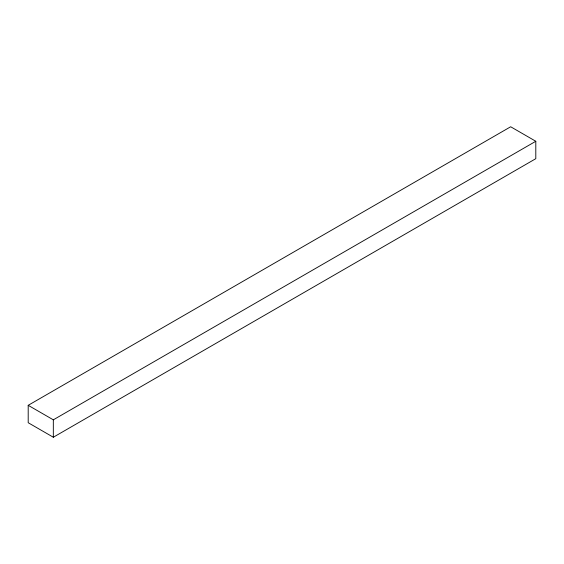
<?xml version="1.0" encoding="UTF-8"?>
<svg xmlns="http://www.w3.org/2000/svg" width="564" height="564" viewBox="0 0 564 564"><rect width="100%" height="100%" fill="white"/><g stroke="black" fill="none" stroke-linecap="round" stroke-linejoin="round"><path stroke-width="0.85" d="M28.2 405.319L510.674 126.766L535.8 141.275L535.8 158.681L53.326 437.234L28.2 422.725L28.2 405.319L53.326 419.827L535.8 141.275M53.326 419.827L53.326 437.234"/></g></svg>
